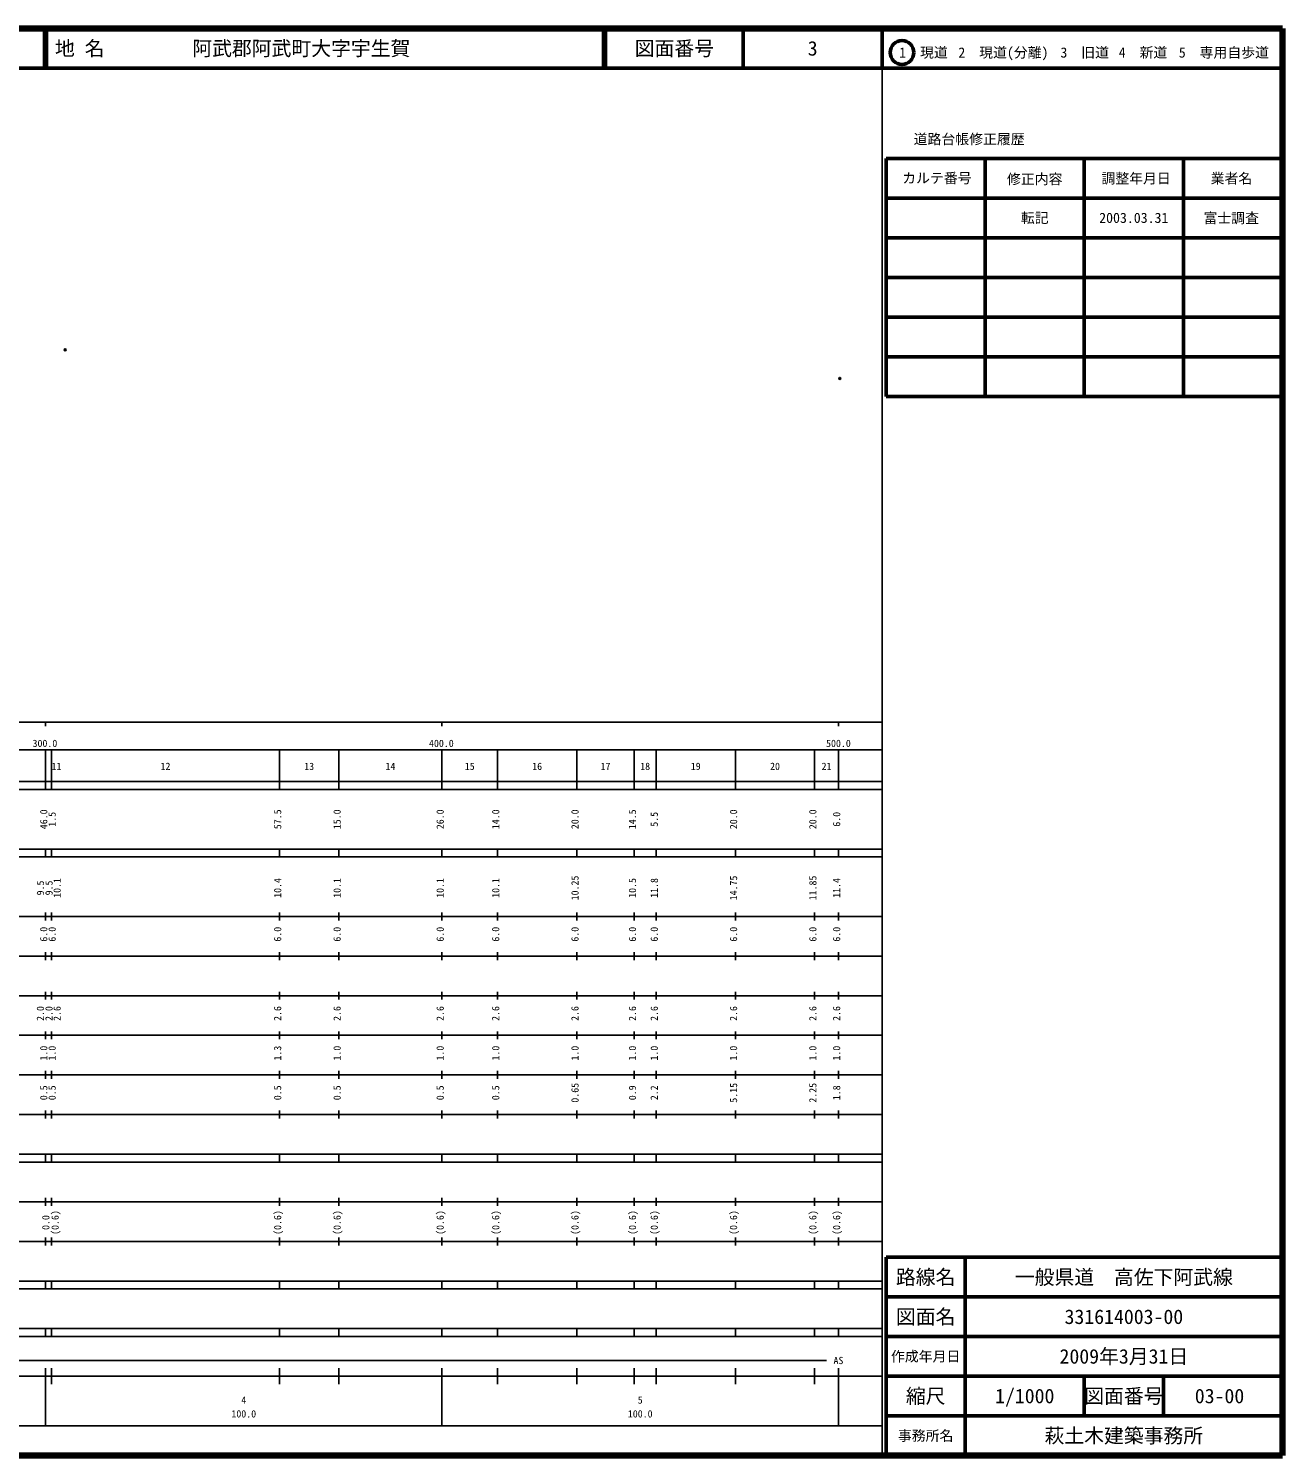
# Model space of a CAD drawing. Units: millimetres on the paper. Extents: x 40 to 680, y 20 to 380.
# Drawn here: x 363.7 to 680, y 20 to 380 of the extents above; entities that cross this region are included whole.
import ezdxf
from ezdxf.enums import TextEntityAlignment as Align

# ---------------------------------------------------------------- set-up
doc = ezdxf.new("R2010")
doc.units = ezdxf.units.MM
doc.header["$PDMODE"] = 32
doc.header["$PDSIZE"] = 0.5
doc.layers.add('M-OTRS', color=6, linetype='Continuous')
doc.layers.add('M-TTL-TXT', color=7, linetype='Continuous')
for name, color, linetype, lineweight in [('M-TTL', 2, 'Continuous', 140), ('M-TTL-BAND', 7, 'Continuous', 25), ('M-TTL-FRAM', 2, 'Continuous', 50), ('M-TTL-LINE', 7, 'Continuous', 50)]:
    doc.layers.add(name, color=color, linetype=linetype, lineweight=lineweight)
doc.styles.add('ＭＳ ゴシック', font='')
doc.styles.get('ＭＳ ゴシック').set_extended_font_data('MS Gothic')

msp = doc.modelspace()

# ---------------------------------------------------------------- linework, layer by layer
at = {"layer": 'M-OTRS'}
for p in [(372.947, 298.963), (568.338, 291.733)]:
    msp.add_point(p, dxfattribs=at)
at = {"layer": 'M-TTL'}
for p, q in [((680, 380), (40, 380)), ((680, 20), (680, 380)), ((40, 20), (680, 20))]:
    msp.add_line(p, q, dxfattribs=at)
at = {"layer": 'M-TTL-BAND'}
for p, q in [((579, 20), (579, 370)), ((40, 205), (579, 205)), ((368, 205), (368, 204)), ((468, 205), (468, 204)), ((568, 205), (568, 204)), ((68, 198), (579, 198)), ((368, 188), (368, 198)), ((369.5, 188), (369.5, 198)), ((427, 188), (427, 198)), ((442, 188), (442, 198)), ((468, 188), (468, 198)), ((482, 188), (482, 198)), ((502, 188), (502, 198)), ((516.5, 188), (516.5, 198)), ((522, 188), (522, 198)), ((542, 188), (542, 198)), ((562, 188), (562, 198)), ((568, 188), (568, 198)), ((40, 190), (579, 190)), ((40, 188), (579, 188)), ((40, 173), (579, 173)), ((368, 171), (368, 173)), ((369.5, 171), (369.5, 173)), ((427, 171), (427, 173)), ((442, 171), (442, 173)), ((468, 171), (468, 173)), ((482, 171), (482, 173)), ((502, 171), (502, 173)), ((516.5, 171), (516.5, 173)), ((522, 171), (522, 173)), ((542, 171), (542, 173)), ((562, 171), (562, 173)), ((568, 171), (568, 173)), ((40, 171), (579, 171)), ((40, 156), (579, 156)), ((368, 155), (368, 157)), ((369.5, 155), (369.5, 157)), ((427, 155), (427, 157)), ((442, 155), (442, 157)), ((468, 155), (468, 157)), ((482, 155), (482, 157)), ((502, 155), (502, 157)), ((516.5, 155), (516.5, 157)), ((522, 155), (522, 157)), ((542, 155), (542, 157)), ((562, 155), (562, 157)), ((568, 155), (568, 157)), ((46, 146), (579, 146)), ((368, 145), (368, 147)), ((369.5, 145), (369.5, 147)), ((427, 145), (427, 147)), ((442, 145), (442, 147)), ((468, 145), (468, 147)), ((482, 145), (482, 147)), ((502, 145), (502, 147)), ((516.5, 145), (516.5, 147)), ((522, 145), (522, 147)), ((542, 145), (542, 147)), ((562, 145), (562, 147)), ((568, 145), (568, 147)), ((368, 135), (368, 137)), ((369.5, 135), (369.5, 137)), ((427, 135), (427, 137)), ((442, 135), (442, 137)), ((468, 135), (468, 137)), ((482, 135), (482, 137)), ((502, 135), (502, 137)), ((516.5, 135), (516.5, 137)), ((522, 135), (522, 137)), ((542, 135), (542, 137)), ((562, 135), (562, 137)), ((568, 135), (568, 137)), ((52, 136), (579, 136)), ((46, 126), (579, 126)), ((368, 125), (368, 127)), ((369.5, 125), (369.5, 127)), ((427, 125), (427, 127)), ((442, 125), (442, 127)), ((468, 125), (468, 127)), ((482, 125), (482, 127)), ((502, 125), (502, 127)), ((516.5, 125), (516.5, 127)), ((522, 125), (522, 127)), ((542, 125), (542, 127)), ((562, 125), (562, 127)), ((568, 125), (568, 127)), ((52, 116), (579, 116)), ((368, 115), (368, 117)), ((369.5, 115), (369.5, 117)), ((427, 115), (427, 117)), ((442, 115), (442, 117)), ((468, 115), (468, 117)), ((482, 115), (482, 117)), ((502, 115), (502, 117)), ((516.5, 115), (516.5, 117)), ((522, 115), (522, 117)), ((542, 115), (542, 117)), ((562, 115), (562, 117)), ((568, 115), (568, 117)), ((46, 106), (579, 106)), ((368, 105), (368, 107)), ((369.5, 105), (369.5, 107)), ((427, 105), (427, 107)), ((442, 105), (442, 107)), ((468, 105), (468, 107)), ((482, 105), (482, 107)), ((502, 105), (502, 107)), ((516.5, 105), (516.5, 107)), ((522, 105), (522, 107)), ((542, 105), (542, 107)), ((562, 105), (562, 107)), ((568, 105), (568, 107)), ((40, 96), (579, 96)), ((40, 94), (579, 94)), ((368, 94), (368, 96)), ((369.5, 94), (369.5, 96)), ((427, 94), (427, 96)), ((442, 94), (442, 96)), ((468, 94), (468, 96)), ((482, 94), (482, 96)), ((502, 94), (502, 96)), ((516.5, 94), (516.5, 96)), ((522, 94), (522, 96)), ((542, 94), (542, 96)), ((562, 94), (562, 96)), ((568, 94), (568, 96)), ((49, 84), (579, 84)), ((368, 83), (368, 85)), ((369.5, 83), (369.5, 85)), ((427, 83), (427, 85)), ((442, 83), (442, 85)), ((468, 83), (468, 85)), ((482, 83), (482, 85)), ((502, 83), (502, 85)), ((516.5, 83), (516.5, 85)), ((522, 83), (522, 85)), ((542, 83), (542, 85)), ((562, 83), (562, 85)), ((568, 83), (568, 85)), ((40, 74), (579, 74)), ((368, 73), (368, 75)), ((369.5, 73), (369.5, 75)), ((427, 73), (427, 75)), ((442, 73), (442, 75)), ((468, 73), (468, 75)), ((482, 73), (482, 75)), ((502, 73), (502, 75)), ((516.5, 73), (516.5, 75)), ((522, 73), (522, 75)), ((542, 73), (542, 75)), ((562, 73), (562, 75)), ((568, 73), (568, 75)), ((40, 64), (579, 64)), ((40, 62), (579, 62)), ((368, 62), (368, 64)), ((369.5, 62), (369.5, 64)), ((427, 62), (427, 64)), ((442, 62), (442, 64)), ((468, 62), (468, 64)), ((482, 62), (482, 64)), ((502, 62), (502, 64)), ((516.5, 62), (516.5, 64)), ((522, 62), (522, 64)), ((542, 62), (542, 64)), ((562, 62), (562, 64)), ((568, 62), (568, 64)), ((40, 52), (579, 52)), ((368, 50), (368, 52)), ((369.5, 50), (369.5, 52)), ((427, 50), (427, 52)), ((442, 50), (442, 52)), ((468, 50), (468, 52)), ((482, 50), (482, 52)), ((502, 50), (502, 52)), ((516.5, 50), (516.5, 52)), ((522, 50), (522, 52)), ((542, 50), (542, 52)), ((562, 50), (562, 52)), ((568, 50), (568, 52)), ((40, 50), (579, 50)), ((71, 44), (565, 44)), ((40, 40), (579, 40)), ((368, 27.5), (368, 42)), ((369.5, 38), (369.5, 42)), ((427, 38), (427, 42)), ((442, 38), (442, 42)), ((468, 27.5), (468, 42)), ((482, 38), (482, 42)), ((502, 38), (502, 42)), ((516.5, 38), (516.5, 42)), ((522, 38), (522, 42)), ((542, 38), (542, 42)), ((562, 38), (562, 42)), ((568, 27.5), (568, 42)), ((68, 27.5), (579, 27.5))]:
    msp.add_line(p, q, dxfattribs=at)
at = {"layer": 'M-TTL-FRAM'}
for p, q in [((580, 347.197), (580, 287.197)), ((580, 347.197), (680, 347.197)), ((580, 287.197), (680, 287.197)), ((680, 70), (580, 70)), ((580, 70), (580, 20))]:
    msp.add_line(p, q, dxfattribs=at)
at = {"layer": 'M-TTL-LINE'}
for p, q in [((367.75, 380), (367.75, 370)), ((368.25, 380), (368.25, 370)), ((508.747, 380), (508.747, 370)), ((509.247, 380), (509.247, 370)), ((543.997, 380), (543.997, 370)), ((579, 380), (579, 370)), ((40, 370), (680, 370)), ((605, 347.197), (605, 287.197)), ((630, 347.197), (630, 287.197)), ((655, 347.197), (655, 287.197)), ((580, 337.197), (680, 337.197)), ((580, 327.197), (680, 327.197)), ((580, 317.197), (680, 317.197)), ((580, 307.197), (680, 307.197)), ((580, 297.197), (680, 297.197)), ((600, 70), (600, 20)), ((680, 60), (580, 60)), ((680, 50), (580, 50)), ((680, 40), (580, 40)), ((630, 40), (630, 30)), ((650, 40), (650, 30)), ((680, 30), (580, 30))]:
    msp.add_line(p, q, dxfattribs=at)
msp.add_circle((584.031, 373.958), 3, dxfattribs=at)

# ---------------------------------------------------------------- texts
at = {"layer": 'M-TTL-BAND', "style": 'ＭＳ ゴシック'}
for s, p in [('300.0', (367.844, 198.195)), ('400.0', (467.844, 198.195)), ('500.0', (568, 198.195)), ('11', (370.766, 192.405)), ('12', (398.25, 192.405)), ('13', (434.5, 192.405)), ('14', (455, 192.405)), ('15', (475, 192.405)), ('16', (492, 192.405)), ('17', (509.25, 192.405)), ('18', (519.25, 192.405)), ('19', (532, 192.405)), ('20', (552, 192.405)), ('21', (565, 192.405)), ('AS', (568, 42.5)), ('4', (418, 32.523)), ('5', (518, 32.523)), ('100.0', (418, 29.033)), ('100.0', (518, 29.033))]:
    msp.add_text(s, height=1.833, dxfattribs=at).set_placement(p, align=Align.BOTTOM_CENTER)
for s, p in [('46.0', (369, 180.5)), ('1.5', (371.114, 180.5)), ('57.5', (428, 180.5)), ('15.0', (443, 180.5)), ('26.0', (469, 180.5)), ('14.0', (483, 180.5)), ('20.0', (503, 180.5)), ('14.5', (517.5, 180.5)), ('5.5', (523, 180.5)), ('20.0', (543, 180.5)), ('20.0', (563, 180.5)), ('6.0', (569, 180.5)), ('10.25', (503, 163.174)), ('14.75', (543, 163.174)), ('11.85', (563, 163.174)), ('9.5', (368.148, 163.174)), ('9.5', (370.323, 163.174)), ('10.1', (372.375, 163.174)), ('10.4', (428, 163.174)), ('10.1', (443, 163.174)), ('10.1', (469, 163.174)), ('10.1', (483, 163.174)), ('10.5', (517.5, 163.174)), ('11.8', (523, 163.174)), ('11.4', (569, 163.174)), ('6.0', (369, 151.5)), ('6.0', (371.114, 151.5)), ('6.0', (428, 151.5)), ('6.0', (443, 151.5)), ('6.0', (469, 151.5)), ('6.0', (483, 151.5)), ('6.0', (503, 151.5)), ('6.0', (517.5, 151.5)), ('6.0', (523, 151.5)), ('6.0', (543, 151.5)), ('6.0', (563, 151.5)), ('6.0', (569, 151.5)), ('2.0', (368.148, 131.5)), ('2.0', (370.323, 131.5)), ('2.6', (372.375, 131.5)), ('2.6', (428, 131.5)), ('2.6', (443, 131.5)), ('2.6', (469, 131.5)), ('2.6', (483, 131.5)), ('2.6', (503, 131.5)), ('2.6', (517.5, 131.5)), ('2.6', (523, 131.5)), ('2.6', (543, 131.5)), ('2.6', (563, 131.5)), ('2.6', (569, 131.5)), ('1.0', (369, 121.5)), ('1.0', (371.114, 121.5)), ('1.3', (428, 121.5)), ('1.0', (443, 121.5)), ('1.0', (469, 121.5)), ('1.0', (483, 121.5)), ('1.0', (503, 121.5)), ('1.0', (517.5, 121.5)), ('1.0', (523, 121.5)), ('1.0', (543, 121.5)), ('1.0', (563, 121.5)), ('1.0', (569, 121.5)), ('0.5', (369, 111.5)), ('0.5', (371.114, 111.5)), ('0.5', (428, 111.5)), ('0.5', (443, 111.5)), ('0.5', (469, 111.5)), ('0.5', (483, 111.5)), ('0.65', (503, 111.5)), ('0.9', (517.5, 111.5)), ('2.2', (523, 111.5)), ('5.15', (543, 111.5)), ('2.25', (563, 111.5)), ('1.8', (569, 111.5)), ('0.0', (369.528, 78.764)), ('(0.6)', (371.87, 78.764)), ('(0.6)', (428, 78.764)), ('(0.6)', (443, 78.764)), ('(0.6)', (469, 78.764)), ('(0.6)', (483, 78.764)), ('(0.6)', (503, 78.764)), ('(0.6)', (517.5, 78.764)), ('(0.6)', (523, 78.764)), ('(0.6)', (543, 78.764)), ('(0.6)', (563, 78.764)), ('(0.6)', (569, 78.764))]:
    msp.add_text(s, height=1.833, rotation=90, dxfattribs=at).set_placement(p, align=Align.BOTTOM_CENTER)
at = {"layer": 'M-TTL-TXT', "style": 'ＭＳ ゴシック'}
for s, p in [('地 名', (370.38, 375)), ('阿武郡阿武町大字宇生賀', (405.024, 375))]:
    msp.add_text(s, height=3.666, dxfattribs=at).set_placement(p, align=Align.MIDDLE_LEFT)
for s, height, p in [('図面番号', 3.666, (526.622, 375)), ('3', 3.666, (561.497, 375)), ('1\u3000現道', 2.566, (589.448, 373.958)), ('2\u3000現道(分離)', 2.566, (609.619, 373.958)), ('3\u3000旧道', 2.566, (630.121, 373.958)), ('4\u3000新道', 2.566, (644.824, 373.958)), ('5\u3000専用自歩道', 2.566, (665.228, 373.958)), ('道路台帳修正履歴', 2.566, (600.968, 352.113)), ('カルテ番号', 2.566, (592.839, 342.277)), ('修正内容', 2.566, (617.509, 342.023)), ('調整年月日', 2.566, (643.089, 342.197)), ('業者名', 2.566, (667.134, 342.197)), ('転記', 2.566, (617.5, 332.245)), ('2003.03.31', 2.566, (642.5, 332.245)), ('富士調査', 2.566, (667.077, 332.189)), ('路線名', 3.666, (590, 65)), ('路線名', 3.666, (590, 65)), ('一般県道\u3000高佐下阿武線', 3.666, (640, 65)), ('図面名', 3.666, (590, 55)), ('図面名', 3.666, (590, 55)), ('331614003-00', 3.666, (640, 55)), ('2009年3月31日', 3.666, (640, 45)), ('作成年月日', 2.566, (590, 45)), ('作成年月日', 2.566, (590, 45)), ('縮尺', 3.666, (590, 35)), ('縮尺', 3.666, (590, 35)), ('1/1000', 3.666, (615, 35)), ('図面番号', 3.666, (640, 35)), ('図面番号', 3.666, (640, 35)), ('03-00', 3.666, (664.125, 35)), ('事務所名', 2.566, (590, 25)), ('事務所名', 2.566, (590, 25)), ('萩土木建築事務所', 3.666, (640, 25))]:
    msp.add_text(s, height=height, dxfattribs=at).set_placement(p, align=Align.MIDDLE_CENTER)

doc.saveas('drawing.dxf')
